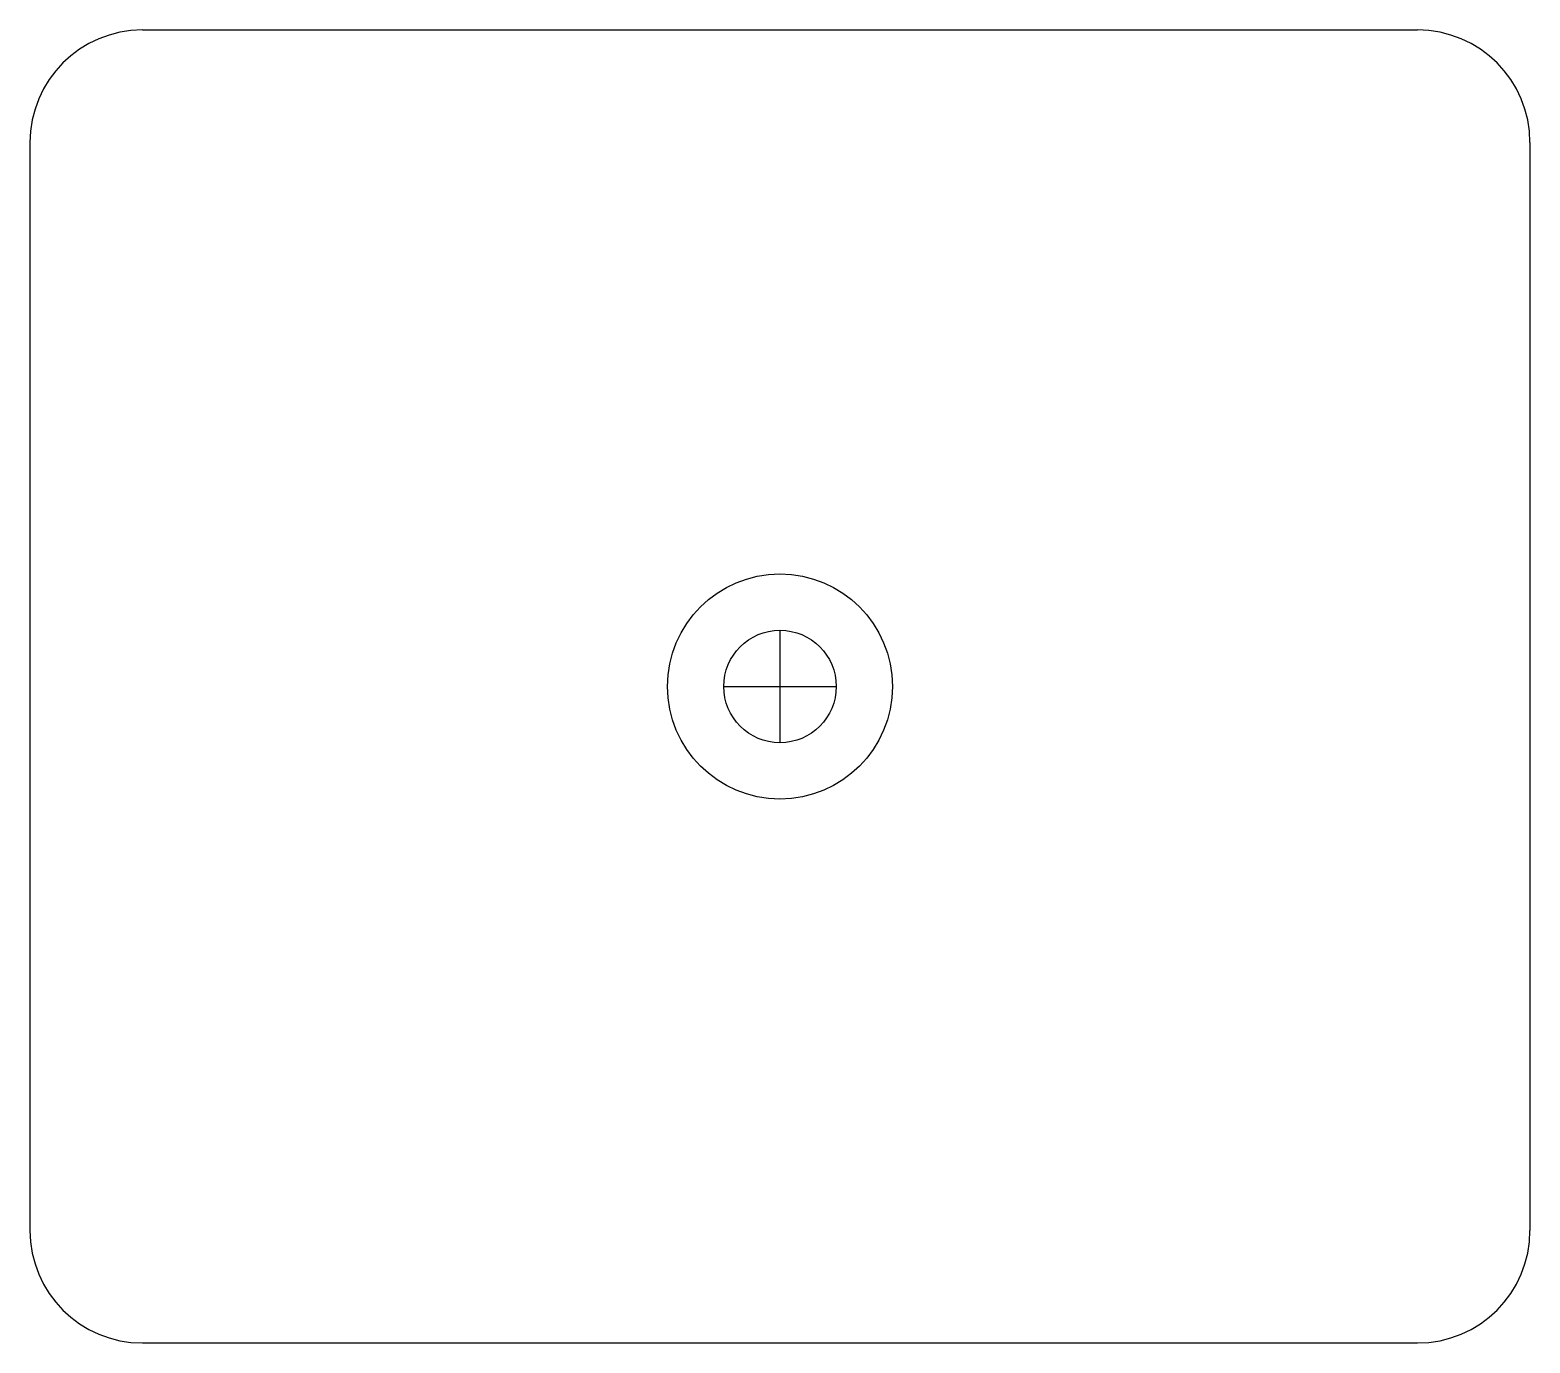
# Model space of a CAD drawing. Extents: x 70.834 to 71.234, y -31.111 to -30.761.
import ezdxf

# ---------------------------------------------------------------- set-up
doc = ezdxf.new("R2010")
doc.units = 0
doc.layers.get('0').update_dxf_attribs({"linetype": 'CONTINUOUS'})

msp = doc.modelspace()

# ---------------------------------------------------------------- linework, layer by layer
at = {"color": 0}
for p, q in [((70.86383, -30.7612), (71.20383, -30.7612)), ((70.83383, -30.7912), (70.83383, -31.0812)), ((71.23383, -30.7912), (71.23383, -31.0812)), ((71.03383, -30.9212), (71.03383, -30.9512)), ((71.01883, -30.9362), (71.04883, -30.9362)), ((70.86383, -31.1112), (71.20383, -31.1112))]:
    msp.add_line(p, q, dxfattribs=at)
for radius in [0.03, 0.015]:
    msp.add_circle((71.03383, -30.9362), radius, dxfattribs=at)
for centre, start, end in [((70.86383, -30.7912), 90, 180), ((71.20383, -30.7912), 0, 90), ((70.86383, -31.0812), 180, 270), ((71.20383, -31.0812), 270, 0)]:
    msp.add_arc(centre, 0.03, start, end, dxfattribs=at)

doc.saveas('drawing.dxf')
